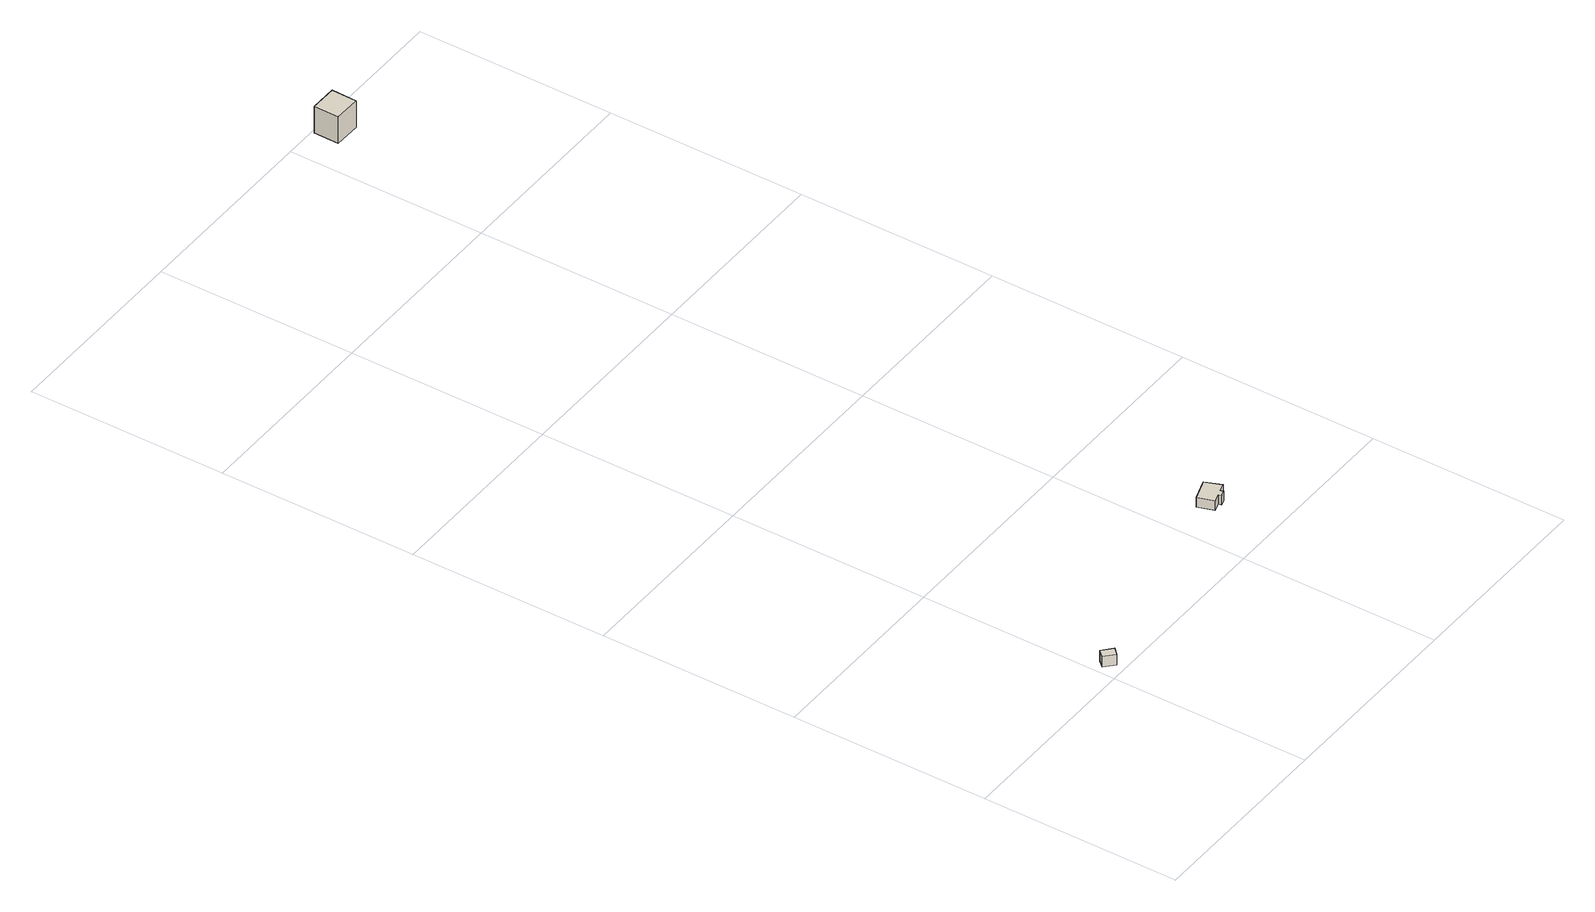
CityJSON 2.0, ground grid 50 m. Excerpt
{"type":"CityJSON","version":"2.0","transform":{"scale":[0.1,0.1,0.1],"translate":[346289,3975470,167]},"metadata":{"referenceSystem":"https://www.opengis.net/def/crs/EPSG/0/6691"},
"CityObjects":{
"building1":{"type":"Building","attributes":{"measuredHeight":3},"geometry":[{"type":"Solid","lod":"1","boundaries":[[[[0,1,2,3]],[[2,4,5,3]],[[1,6,4,2]],[[0,7,6,1]],[[3,5,7,0]],[[4,6,7,5]]]]}]},
"building2":{"type":"Building","attributes":{"measuredHeight":2.6},"geometry":[{"type":"Solid","lod":"1","boundaries":[[[[8,9,10,11,12,13,14,15]],[[14,16,17,15]],[[13,18,16,14]],[[12,19,18,13]],[[11,20,19,12]],[[10,21,20,11]],[[9,22,21,10]],[[8,23,22,9]],[[15,17,23,8]],[[16,18,19,20,21,22,23,17]]]]}]},
"building3":{"type":"Building","attributes":{"measuredHeight":7.4},"geometry":[{"type":"Solid","lod":"1","boundaries":[[[[24,25,26,27]],[[26,28,29,27]],[[25,30,28,26]],[[24,31,30,25]],[[27,29,31,24]],[[28,30,31,29]]]]}]}
},
"vertices":[
[40,26,20],[25,10,20],[2,32,20],[16,48,20],[2,32,50],[16,48,50],[25,10,50],[40,26,50],
[645,204,2],[661,163,2],[641,157,2],[644,149,2],[628,144,2],[626,152,2],[605,145,2],[591,186,2],[605,145,28],[591,186,28],[626,152,28],[628,144,28],[644,149,28],[641,157,28],[661,163,28],[645,204,28],
[572,2439,80],[571,2375,80],[503,2376,80],[504,2440,80],[503,2376,154],[504,2440,154],[571,2375,154],[572,2439,154]
]}
